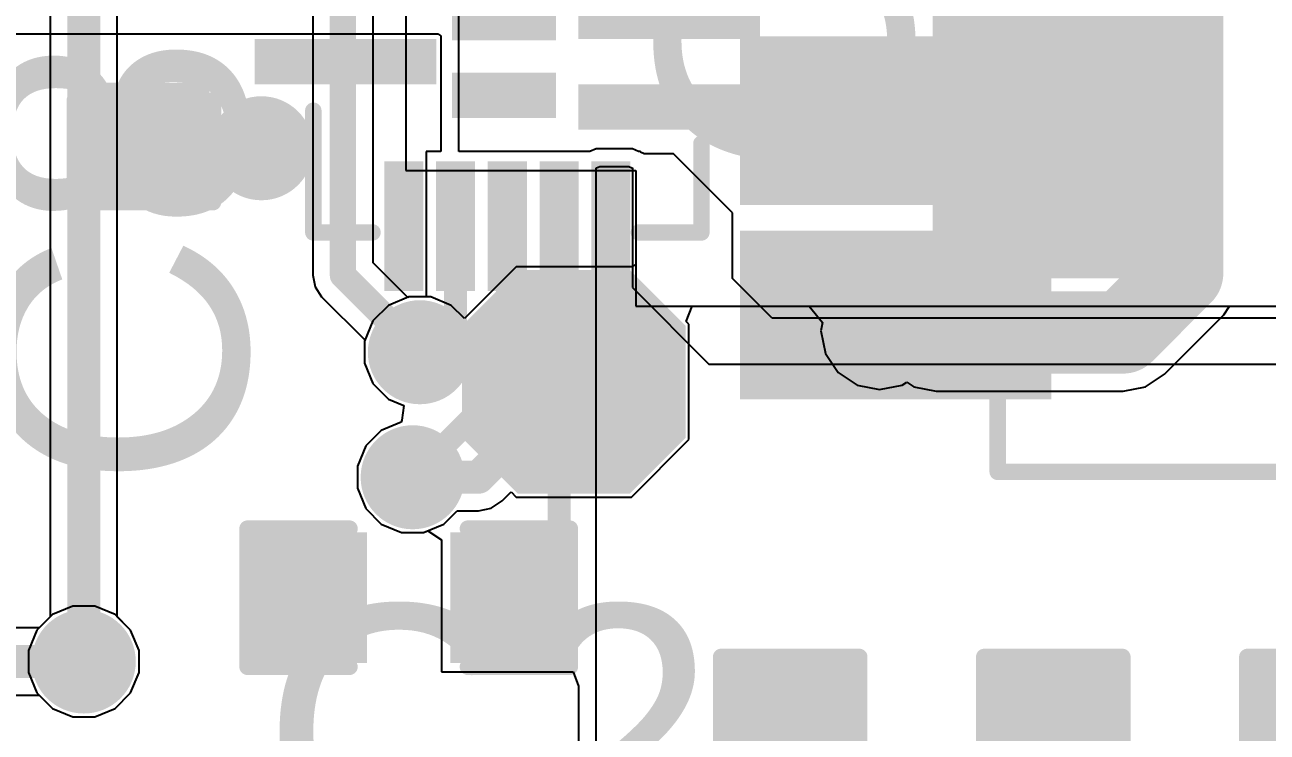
# Model space of a CAD drawing. Header units: millimetres. Extents: x -23 to 83, y -38 to 11.
# Drawn here: x -7.47 to 2.13, y -19.21 to -13.75 of the extents above; entities that cross this region are included whole.
import ezdxf

# ---------------------------------------------------------------- set-up
doc = ezdxf.new("R2010")
doc.units = ezdxf.units.MM
for name, color, linetype in [('BottomLayer', 5, 'Continuous'), ('BottomPaste', 16, 'Continuous'), ('BottomSolder', 6, 'Continuous'), ('TopLayer', 1, 'Continuous'), ('TopOverlay', 2, 'Continuous'), ('TopPaste', 8, 'Continuous'), ('TopSolder', 216, 'Continuous'), ('ViaHoleLayer', 16, 'Continuous')]:
    doc.layers.add(name, color=color, linetype=linetype)
doc.styles.add('Arial', font='', dxfattribs={"height": 0.2})
doc.styles.get('Arial').set_extended_font_data('Arial')

# ---------------------------------------------------------------- blocks, each defined once
blk = doc.blocks.new('BL_R8812AF1_B_5')
at = {"layer": 'BottomLayer'}
for points in [[(12.4000006, -2.10000215), (14.60000128, -2.10000215), (14.60000128, -3.20000249), (12.4000006, -3.20000249)], [(12.4000006, -3.60000169), (14.60000128, -3.60000169), (14.60000128, -4.700002029999999), (12.4000006, -4.700002029999999)]]:
    blk.add_hatch(color=5, dxfattribs=at).paths.add_polyline_path(points)
at = {"layer": 'BottomPaste'}
for points in [[(12.4000006, -2.10000215), (14.60000128, -2.10000215), (14.60000128, -3.20000249), (12.4000006, -3.20000249)], [(12.4000006, -3.60000169), (14.60000128, -3.60000169), (14.60000128, -4.700002029999999), (12.4000006, -4.700002029999999)]]:
    blk.add_hatch(color=16, dxfattribs=at).paths.add_polyline_path(points)
at = {"layer": 'BottomSolder'}
for points in [[(12.2984006, -1.99840215), (14.70160128, -1.99840215), (14.70160128, -3.30160249), (12.2984006, -3.30160249)], [(12.2984006, -3.49840169), (14.70160128, -3.49840169), (14.70160128, -4.80160203), (12.2984006, -4.80160203)]]:
    blk.add_hatch(color=6, dxfattribs=at).paths.add_polyline_path(points)
blk = doc.blocks.new('QFN_16_3X3__RT7291AGQUF_6')
at = {"layer": 'TopLayer'}
for points in [[(-0.04504690000000004, 1.8999327), (-0.04504689999999996, 0.5999353000000001), (-0.2950591, 0.5999353000000001), (-0.2950591, 1.8999327)], [(0.6549771, 1.8999327), (0.6549771, 0.5999353000000001), (0.4049649, 0.5999353000000001), (0.4049649, 1.8999327)], [(-1.8999581, 0.9000998), (-0.9999599, 0.9000998), (-0.9999599, 0.7001002), (-1.8999581, 0.7001002)], [(1.8999581, 0.7001002), (0.9999599, 0.7001002), (0.9999599, 0.9000998), (1.8999581, 0.9000998)], [(-1.8999581, 0.5000498), (-0.9999599, 0.5000498), (-0.9999599, 0.3000502), (-1.8999581, 0.3000502)], [(1.8999581, 0.3000502), (0.9999599, 0.3000501999999999), (0.9999599, 0.5000497999999999), (1.8999581, 0.5000498000000001)], [(-0.2851530999999999, -0.375412), (-0.2851531, 0.324612), (-0.03514090000000005, 0.324612), (-0.03514089999999994, -0.375412)], [(0.3147949, -0.375412), (0.3147948999999999, 0.324612), (0.5648070999999999, 0.324612), (0.5648071, -0.375412)], [(-1.8999581, 0.0999998), (-0.9999599, 0.0999998), (-0.9999599, -0.0999998), (-1.8999581, -0.0999998)], [(1.8999581, -0.09999979999999994), (0.9999599, -0.09999980000000006), (0.9999599, 0.09999979999999994), (1.8999581, 0.09999980000000006)], [(-1.8999581, -0.3000502), (-0.9999599, -0.3000502), (-0.9999599, -0.5000498), (-1.8999581, -0.5000498)], [(1.8999581, -0.5000497999999999), (0.9999599, -0.5000498000000001), (0.9999599, -0.3000502), (1.8999581, -0.3000501999999999)], [(-0.6450710999999999, -1.8999327), (-0.6450711000000001, -0.5999353000000001), (-0.3950589000000002, -0.5999353000000001), (-0.3950588999999998, -1.8999327)], [(0.05495290000000011, -1.8999327), (0.05495289999999989, -0.5999353000000001), (0.3049650999999999, -0.5999353000000001), (0.3049651000000001, -1.8999327)], [(-1.8999581, -0.6998462), (-0.9999599, -0.6998462), (-0.9999599, -0.8998457999999999), (-1.8999581, -0.8998457999999999)], [(1.8999581, -0.8998457999999999), (0.9999599, -0.8998457999999999), (0.9999599, -0.6998462), (1.8999581, -0.6998462)]]:
    blk.add_hatch(color=1, dxfattribs=at).paths.add_polyline_path(points)
at = {"layer": 'TopPaste'}
for points in [[(-0.04504690000000004, 1.8999327), (-0.04504689999999996, 0.5999353000000001), (-0.2950591, 0.5999353000000001), (-0.2950591, 1.8999327)], [(0.6549771, 1.8999327), (0.6549771, 0.5999353000000001), (0.4049649, 0.5999353000000001), (0.4049649, 1.8999327)], [(-1.8999581, 0.9000998), (-0.9999599, 0.9000998), (-0.9999599, 0.7001002), (-1.8999581, 0.7001002)], [(1.8999581, 0.7001002), (0.9999599, 0.7001002), (0.9999599, 0.9000998), (1.8999581, 0.9000998)], [(-1.8999581, 0.5000498), (-0.9999599, 0.5000498), (-0.9999599, 0.3000502), (-1.8999581, 0.3000502)], [(1.8999581, 0.3000502), (0.9999599, 0.3000501999999999), (0.9999599, 0.5000497999999999), (1.8999581, 0.5000498000000001)], [(-0.2851530999999999, -0.375412), (-0.2851531, 0.324612), (-0.03514090000000005, 0.324612), (-0.03514089999999994, -0.375412)], [(0.3147949, -0.375412), (0.3147948999999999, 0.324612), (0.5648070999999999, 0.324612), (0.5648071, -0.375412)], [(-1.8999581, 0.0999998), (-0.9999599, 0.0999998), (-0.9999599, -0.0999998), (-1.8999581, -0.0999998)], [(1.8999581, -0.09999979999999994), (0.9999599, -0.09999980000000006), (0.9999599, 0.09999979999999994), (1.8999581, 0.09999980000000006)], [(-1.8999581, -0.3000502), (-0.9999599, -0.3000502), (-0.9999599, -0.5000498), (-1.8999581, -0.5000498)], [(1.8999581, -0.5000497999999999), (0.9999599, -0.5000498000000001), (0.9999599, -0.3000502), (1.8999581, -0.3000501999999999)], [(-0.6450710999999999, -1.8999327), (-0.6450711000000001, -0.5999353000000001), (-0.3950589000000002, -0.5999353000000001), (-0.3950588999999998, -1.8999327)], [(0.05495290000000011, -1.8999327), (0.05495289999999989, -0.5999353000000001), (0.3049650999999999, -0.5999353000000001), (0.3049651000000001, -1.8999327)], [(-1.8999581, -0.6998462), (-0.9999599, -0.6998462), (-0.9999599, -0.8998457999999999), (-1.8999581, -0.8998457999999999)], [(1.8999581, -0.8998457999999999), (0.9999599, -0.8998457999999999), (0.9999599, -0.6998462), (1.8999581, -0.6998462)]]:
    blk.add_hatch(color=8, dxfattribs=at).paths.add_polyline_path(points)
at = {"layer": 'TopSolder'}
for points in [[(0.005753099999999962, 1.9507327), (0.005753100000000037, 0.5491353), (-0.3458591, 0.5491353), (-0.3458591, 1.9507327)], [(0.7057770999999999, 1.9507327), (0.7057770999999999, 0.5491353), (0.3541648999999999, 0.5491353), (0.3541648999999999, 1.9507327)], [(-1.9507581, 0.9508997999999999), (-0.9491599, 0.9508997999999999), (-0.9491599, 0.6493001999999999), (-1.9507581, 0.6493001999999999)], [(1.9507581, 0.6493002), (0.9491599, 0.6493001999999999), (0.9491599, 0.9508997999999999), (1.9507581, 0.9508997999999999)], [(-1.9507581, 0.5508498000000001), (-0.9491599, 0.5508498000000001), (-0.9491599, 0.2492502), (-1.9507581, 0.2492502)], [(1.9507581, 0.2492502), (0.9491599, 0.2492501999999999), (0.9491599, 0.5508498), (1.9507581, 0.5508498000000001)], [(-0.3359530999999999, -0.426212), (-0.3359531000000001, 0.375412), (0.01565909999999992, 0.375412), (0.01565910000000007, -0.426212)], [(0.2639949000000001, -0.426212), (0.2639948999999999, 0.375412), (0.6156070999999999, 0.375412), (0.6156071000000001, -0.426212)], [(-1.9507581, 0.1507998), (-0.9491599, 0.1507998), (-0.9491599, -0.1507998), (-1.9507581, -0.1507998)], [(1.9507581, -0.1507997999999999), (0.9491599, -0.1507998), (0.9491599, 0.1507997999999999), (1.9507581, 0.1507998)], [(-1.9507581, -0.2492502), (-0.9491599, -0.2492502), (-0.9491599, -0.5508498000000001), (-1.9507581, -0.5508498000000001)], [(1.9507581, -0.5508498), (0.9491599, -0.5508498000000001), (0.9491599, -0.2492502), (1.9507581, -0.2492501999999999)], [(-0.6958710999999999, -1.9507327), (-0.6958711000000001, -0.5491353), (-0.3442589000000001, -0.5491353), (-0.3442588999999998, -1.9507327)], [(0.00415290000000011, -1.9507327), (0.004152899999999888, -0.5491353), (0.3557650999999998, -0.5491353), (0.3557651000000001, -1.9507327)], [(-1.9507581, -0.6490461999999999), (-0.9491599, -0.6490461999999999), (-0.9491599, -0.9506458), (-1.9507581, -0.9506458)], [(1.9507581, -0.9506458), (0.9491599, -0.9506458), (0.9491599, -0.6490462), (1.9507581, -0.6490461999999999)]]:
    blk.add_hatch(color=216, dxfattribs=at).paths.add_polyline_path(points)
at = {"layer": 'TopOverlay'}
for points, const_width in [([(-0.533527, 1.4986), (-1.498727, 1.4986)], 0.127), ([(-1.498727, 1.0414), (-1.498727, 1.4986)], 0.127), ([(1.498473, 1.4986), (0.812673, 1.4986)], 0.127), ([(1.498473, 1.016), (1.498473, 1.4986)], 0.127), ([(-1.498727, -1.4732), (-1.498727, -1.0414)], 0.127), ([(1.498473, -1.4986), (1.498473, -1.0414)], 0.127), ([(-1.473327, -1.4986), (-1.498727, -1.4732)], 0.127), ([(-0.8383269999999999, -1.4986), (-1.473327, -1.4986)], 0.127), ([(1.498473, -1.4986), (0.558673, -1.4986)], 0.127), ([(-1.002665, -1.935734), (-1.002665, -1.681734)], 0.1999996), ([(-0.8756649999999999, -1.808734), (-1.002665, -1.681734)], 0.1999996), ([(-1.002665, -1.935734), (-0.8756649999999999, -1.808734)], 0.1999996)]:
    blk.add_lwpolyline(points, dxfattribs=dict(at, const_width=const_width))
for points, const_width in [([(-1.530477, 1.4986, 1), (-1.466977, 1.4986, 1)], 0.0635), ([(-1.530477, 1.4986, 1), (-1.466977, 1.4986, 1)], 0.0635), ([(-0.565277, 1.4986, 1), (-0.501777, 1.4986, 1)], 0.0635), ([(0.780923, 1.4986, 1), (0.8444229999999999, 1.4986, 1)], 0.0635), ([(1.466723, 1.4986, 1), (1.530223, 1.4986, 1)], 0.0635), ([(1.466723, 1.4986, 1), (1.530223, 1.4986, 1)], 0.0635), ([(-1.530477, 1.0414, 1), (-1.466977, 1.0414, 1)], 0.0635), ([(1.466723, 1.016, 1), (1.530223, 1.016, 1)], 0.0635), ([(-1.530477, -1.0414, 1), (-1.466977, -1.0414, 1)], 0.0635), ([(1.466723, -1.0414, 1), (1.530223, -1.0414, 1)], 0.0635), ([(-1.530477, -1.4732, 1), (-1.466977, -1.4732, 1)], 0.0635), ([(-1.530477, -1.4732, 1), (-1.466977, -1.4732, 1)], 0.0635), ([(-1.505077, -1.4986, 1), (-1.441577, -1.4986, 1)], 0.0635), ([(-1.505077, -1.4986, 1), (-1.441577, -1.4986, 1)], 0.0635), ([(-0.870077, -1.4986, 1), (-0.8065769999999999, -1.4986, 1)], 0.0635), ([(0.5269229999999999, -1.4986, 1), (0.5904229999999999, -1.4986, 1)], 0.0635), ([(1.466723, -1.4986, 1), (1.530223, -1.4986, 1)], 0.0635), ([(1.466723, -1.4986, 1), (1.530223, -1.4986, 1)], 0.0635), ([(-1.0526649, -1.681734, 1), (-0.9526650999999999, -1.681734, 1)], 0.0999998), ([(-1.0526649, -1.681734, 1), (-0.9526650999999999, -1.681734, 1)], 0.0999998), ([(-0.9256648999999999, -1.808734, 1), (-0.8256650999999999, -1.808734, 1)], 0.0999998), ([(-0.9256648999999999, -1.808734, 1), (-0.8256650999999999, -1.808734, 1)], 0.0999998), ([(-1.0526649, -1.935734, 1), (-0.9526650999999999, -1.935734, 1)], 0.0999998), ([(-1.0526649, -1.935734, 1), (-0.9526650999999999, -1.935734, 1)], 0.0999998)]:
    blk.add_lwpolyline(points, format="xyb", close=True, dxfattribs=dict(at, const_width=const_width))
blk = doc.blocks.new('HA72L_06301R5LFTR_7')
at = {"layer": 'TopLayer'}
for points in [[(-3.69999768, 1.75000031), (-1.84999884, 1.75000031), (-1.84999884, -1.75000031), (-3.69999768, -1.75000031)], [(1.85000138, 1.75000031), (3.70000022, 1.75000031), (3.70000022, -1.75000031), (1.85000138, -1.75000031)]]:
    blk.add_hatch(color=1, dxfattribs=at).paths.add_polyline_path(points)
at = {"layer": 'TopPaste'}
for points in [[(-3.69999768, 1.75000031), (-1.84999884, 1.75000031), (-1.84999884, -1.75000031), (-3.69999768, -1.75000031)], [(1.85000138, 1.75000031), (3.70000022, 1.75000031), (3.70000022, -1.75000031), (1.85000138, -1.75000031)]]:
    blk.add_hatch(color=8, dxfattribs=at).paths.add_polyline_path(points)
at = {"layer": 'TopSolder'}
for points in [[(-3.80159768, 1.85160031), (-1.74839884, 1.85160031), (-1.74839884, -1.85160031), (-3.80159768, -1.85160031)], [(1.74840138, 1.85160031), (3.80160022, 1.85160031), (3.80160022, -1.85160031), (1.74840138, -1.85160031)]]:
    blk.add_hatch(color=216, dxfattribs=at).paths.add_polyline_path(points)
at = {"layer": 'TopOverlay', "const_width": 0.127}
for points in [[(-3.300001019999999, 2.08479898), (-3.300001019999999, 3.34680052)], [(-3.300001019999999, 3.34680052), (3.30000356, 3.34680052)], [(3.30000356, 2.08479898), (3.30000356, 3.34680052)], [(-3.300001019999999, -3.34680052), (-3.300001019999999, -2.08479898)], [(3.30000356, -3.34680052), (3.30000356, -2.08479898)], [(-3.300001019999999, -3.34680052), (3.30000356, -3.34680052)]]:
    blk.add_lwpolyline(points, dxfattribs=at)
at = {"layer": 'TopOverlay', "const_width": 0.0635}
for points in [[(-3.33175102, 3.34680052, 1), (-3.26825102, 3.34680052, 1)], [(-3.33175102, 3.34680052, 1), (-3.26825102, 3.34680052, 1)], [(3.26825356, 3.34680052, 1), (3.33175356, 3.34680052, 1)], [(3.26825356, 3.34680052, 1), (3.33175356, 3.34680052, 1)], [(-3.33175102, 2.08479898, 1), (-3.26825102, 2.08479898, 1)], [(3.26825356, 2.08479898, 1), (3.33175356, 2.08479898, 1)], [(-3.33175102, -2.08479898, 1), (-3.26825102, -2.08479898, 1)], [(3.26825356, -2.08479898, 1), (3.33175356, -2.08479898, 1)], [(-3.33175102, -3.34680052, 1), (-3.26825102, -3.34680052, 1)], [(-3.33175102, -3.34680052, 1), (-3.26825102, -3.34680052, 1)], [(3.26825356, -3.34680052, 1), (3.33175356, -3.34680052, 1)], [(3.26825356, -3.34680052, 1), (3.33175356, -3.34680052, 1)]]:
    blk.add_lwpolyline(points, format="xyb", close=True, dxfattribs=at)
blk = doc.blocks.new('C___0603_14')
at = {"layer": 'TopLayer'}
for points in [[(-0.3809999999999999, 0.4445), (-0.3810000000000001, -0.4445), (-1.143, -0.4445), (-1.143, 0.4445)], [(1.143, 0.4445), (1.143, -0.4445), (0.3809999999999999, -0.4445), (0.3810000000000001, 0.4445)]]:
    blk.add_hatch(color=1, dxfattribs=at).paths.add_polyline_path(points)
at = {"layer": 'TopPaste'}
for points in [[(-0.3809999999999999, 0.4445), (-0.3810000000000001, -0.4445), (-1.143, -0.4445), (-1.143, 0.4445)], [(1.143, 0.4445), (1.143, -0.4445), (0.3809999999999999, -0.4445), (0.3810000000000001, 0.4445)]]:
    blk.add_hatch(color=8, dxfattribs=at).paths.add_polyline_path(points)
at = {"layer": 'TopSolder'}
for points in [[(-0.3210001199999999, 0.5044998799999999), (-0.3210001200000001, -0.50449988), (-1.20299988, -0.5044998799999999), (-1.20299988, 0.50449988)], [(1.20299988, 0.5044998799999999), (1.20299988, -0.50449988), (0.3210001199999999, -0.5044998799999999), (0.3210001200000001, 0.50449988)]]:
    blk.add_hatch(color=216, dxfattribs=at).paths.add_polyline_path(points)
at = {"layer": 'TopOverlay', "const_width": 0.127}
for points in [[(-1.2446, -0.5334), (-1.2446, 0.5334)], [(-1.2446, 0.5334), (-0.4571999999999999, 0.5334)], [(0.4571999999999999, 0.5334), (1.2446, 0.5334)], [(1.2446, -0.5334), (1.2446, 0.5334)], [(-1.2446, -0.5334), (-0.4571999999999999, -0.5334)], [(0.4571999999999999, -0.5334), (1.2446, -0.5334)]]:
    blk.add_lwpolyline(points, dxfattribs=at)
at = {"layer": 'TopOverlay', "const_width": 0.0635}
for points in [[(-1.27635, 0.5334, 1), (-1.21285, 0.5334, 1)], [(-1.27635, 0.5334, 1), (-1.21285, 0.5334, 1)], [(-0.4889499999999999, 0.5334, 1), (-0.42545, 0.5334, 1)], [(0.42545, 0.5334, 1), (0.4889499999999999, 0.5334, 1)], [(1.21285, 0.5334, 1), (1.27635, 0.5334, 1)], [(1.21285, 0.5334, 1), (1.27635, 0.5334, 1)], [(-1.27635, -0.5334, 1), (-1.21285, -0.5334, 1)], [(-1.27635, -0.5334, 1), (-1.21285, -0.5334, 1)], [(-0.4889499999999999, -0.5334, 1), (-0.42545, -0.5334, 1)], [(0.42545, -0.5334, 1), (0.4889499999999999, -0.5334, 1)], [(1.21285, -0.5334, 1), (1.27635, -0.5334, 1)], [(1.21285, -0.5334, 1), (1.27635, -0.5334, 1)]]:
    blk.add_lwpolyline(points, format="xyb", close=True, dxfattribs=at)
blk = doc.blocks.new('C___0603_20')
at = {"layer": 'TopLayer'}
for points in [[(-0.3809999999999999, 0.4445), (-0.3809999999999999, -0.4445), (-1.143, -0.4445), (-1.143, 0.4445)], [(1.143, 0.4445), (1.143, -0.4445), (0.3809999999999999, -0.4445), (0.3809999999999999, 0.4445)]]:
    blk.add_hatch(color=1, dxfattribs=at).paths.add_polyline_path(points)
at = {"layer": 'TopPaste'}
for points in [[(-0.3809999999999999, 0.4445), (-0.3809999999999999, -0.4445), (-1.143, -0.4445), (-1.143, 0.4445)], [(1.143, 0.4445), (1.143, -0.4445), (0.3809999999999999, -0.4445), (0.3809999999999999, 0.4445)]]:
    blk.add_hatch(color=8, dxfattribs=at).paths.add_polyline_path(points)
at = {"layer": 'TopSolder'}
for points in [[(-0.3210001199999999, 0.50449988), (-0.3210001199999999, -0.50449988), (-1.20299988, -0.50449988), (-1.20299988, 0.50449988)], [(1.20299988, 0.50449988), (1.20299988, -0.50449988), (0.3210001199999999, -0.50449988), (0.3210001199999999, 0.50449988)]]:
    blk.add_hatch(color=216, dxfattribs=at).paths.add_polyline_path(points)
at = {"layer": 'TopOverlay', "const_width": 0.127}
for points in [[(-1.2446, 0.5334), (-1.2446, -0.5334)], [(-1.2446, 0.5334), (-0.4571999999999999, 0.5334)], [(0.4571999999999999, 0.5334), (1.2446, 0.5334)], [(1.2446, 0.5334), (1.2446, -0.5334)], [(-1.2446, -0.5334), (-0.4571999999999999, -0.5334)], [(0.4571999999999999, -0.5334), (1.2446, -0.5334)]]:
    blk.add_lwpolyline(points, dxfattribs=at)
at = {"layer": 'TopOverlay', "const_width": 0.0635}
for points in [[(-1.27635, 0.5334, 1), (-1.21285, 0.5334, 1)], [(-1.27635, 0.5334, 1), (-1.21285, 0.5334, 1)], [(-0.4889499999999999, 0.5334, 1), (-0.42545, 0.5334, 1)], [(0.42545, 0.5334, 1), (0.4889499999999999, 0.5334, 1)], [(1.21285, 0.5334, 1), (1.27635, 0.5334, 1)], [(1.21285, 0.5334, 1), (1.27635, 0.5334, 1)], [(-1.27635, -0.5334, 1), (-1.21285, -0.5334, 1)], [(-1.27635, -0.5334, 1), (-1.21285, -0.5334, 1)], [(-0.4889499999999999, -0.5334, 1), (-0.42545, -0.5334, 1)], [(0.42545, -0.5334, 1), (0.4889499999999999, -0.5334, 1)], [(1.21285, -0.5334, 1), (1.27635, -0.5334, 1)], [(1.21285, -0.5334, 1), (1.27635, -0.5334, 1)]]:
    blk.add_lwpolyline(points, format="xyb", close=True, dxfattribs=at)
blk = doc.blocks.new('C___0603_22')
at = {"layer": 'TopLayer'}
for points in [[(-0.3809999999999999, 0.4445), (-0.3809999999999999, -0.4445), (-1.143, -0.4445), (-1.143, 0.4445)], [(1.143, 0.4445), (1.143, -0.4445), (0.3809999999999999, -0.4445), (0.3809999999999999, 0.4445)]]:
    blk.add_hatch(color=1, dxfattribs=at).paths.add_polyline_path(points)
at = {"layer": 'TopPaste'}
for points in [[(-0.3809999999999999, 0.4445), (-0.3809999999999999, -0.4445), (-1.143, -0.4445), (-1.143, 0.4445)], [(1.143, 0.4445), (1.143, -0.4445), (0.3809999999999999, -0.4445), (0.3809999999999999, 0.4445)]]:
    blk.add_hatch(color=8, dxfattribs=at).paths.add_polyline_path(points)
at = {"layer": 'TopSolder'}
for points in [[(-0.3210001199999999, 0.50449988), (-0.3210001199999999, -0.50449988), (-1.20299988, -0.50449988), (-1.20299988, 0.50449988)], [(1.20299988, 0.50449988), (1.20299988, -0.50449988), (0.3210001199999999, -0.50449988), (0.3210001199999999, 0.50449988)]]:
    blk.add_hatch(color=216, dxfattribs=at).paths.add_polyline_path(points)
at = {"layer": 'TopOverlay', "const_width": 0.127}
for points in [[(-1.2446, 0.5334), (-1.2446, -0.5334)], [(-1.2446, 0.5334), (-0.4571999999999999, 0.5334)], [(0.4571999999999999, 0.5334), (1.2446, 0.5334)], [(1.2446, 0.5334), (1.2446, -0.5334)], [(-1.2446, -0.5334), (-0.4571999999999999, -0.5334)], [(0.4571999999999999, -0.5334), (1.2446, -0.5334)]]:
    blk.add_lwpolyline(points, dxfattribs=at)
at = {"layer": 'TopOverlay', "const_width": 0.0635}
for points in [[(-1.27635, 0.5334, 1), (-1.21285, 0.5334, 1)], [(-1.27635, 0.5334, 1), (-1.21285, 0.5334, 1)], [(-0.4889499999999999, 0.5334, 1), (-0.42545, 0.5334, 1)], [(0.42545, 0.5334, 1), (0.4889499999999999, 0.5334, 1)], [(1.21285, 0.5334, 1), (1.27635, 0.5334, 1)], [(1.21285, 0.5334, 1), (1.27635, 0.5334, 1)], [(-1.27635, -0.5334, 1), (-1.21285, -0.5334, 1)], [(-1.27635, -0.5334, 1), (-1.21285, -0.5334, 1)], [(-0.4889499999999999, -0.5334, 1), (-0.42545, -0.5334, 1)], [(0.42545, -0.5334, 1), (0.4889499999999999, -0.5334, 1)], [(1.21285, -0.5334, 1), (1.27635, -0.5334, 1)], [(1.21285, -0.5334, 1), (1.27635, -0.5334, 1)]]:
    blk.add_lwpolyline(points, format="xyb", close=True, dxfattribs=at)
blk = doc.blocks.new('C___0603_23')
at = {"layer": 'TopLayer'}
for points in [[(-0.3809999999999999, 0.4445), (-0.3809999999999999, -0.4445), (-1.143, -0.4445), (-1.143, 0.4445)], [(1.143, 0.4445), (1.143, -0.4445), (0.3809999999999999, -0.4445), (0.3809999999999999, 0.4445)]]:
    blk.add_hatch(color=1, dxfattribs=at).paths.add_polyline_path(points)
at = {"layer": 'TopPaste'}
for points in [[(-0.3809999999999999, 0.4445), (-0.3809999999999999, -0.4445), (-1.143, -0.4445), (-1.143, 0.4445)], [(1.143, 0.4445), (1.143, -0.4445), (0.3809999999999999, -0.4445), (0.3809999999999999, 0.4445)]]:
    blk.add_hatch(color=8, dxfattribs=at).paths.add_polyline_path(points)
at = {"layer": 'TopSolder'}
for points in [[(-0.3210001199999999, 0.50449988), (-0.3210001199999999, -0.50449988), (-1.20299988, -0.50449988), (-1.20299988, 0.50449988)], [(1.20299988, 0.50449988), (1.20299988, -0.50449988), (0.3210001199999999, -0.50449988), (0.3210001199999999, 0.50449988)]]:
    blk.add_hatch(color=216, dxfattribs=at).paths.add_polyline_path(points)
at = {"layer": 'TopOverlay', "const_width": 0.127}
for points in [[(-1.2446, 0.5334), (-1.2446, -0.5334)], [(-1.2446, 0.5334), (-0.4571999999999999, 0.5334)], [(0.4571999999999999, 0.5334), (1.2446, 0.5334)], [(1.2446, 0.5334), (1.2446, -0.5334)], [(-1.2446, -0.5334), (-0.4571999999999999, -0.5334)], [(0.4571999999999999, -0.5334), (1.2446, -0.5334)]]:
    blk.add_lwpolyline(points, dxfattribs=at)
at = {"layer": 'TopOverlay', "const_width": 0.0635}
for points in [[(-1.27635, 0.5334, 1), (-1.21285, 0.5334, 1)], [(-1.27635, 0.5334, 1), (-1.21285, 0.5334, 1)], [(-0.4889499999999999, 0.5334, 1), (-0.42545, 0.5334, 1)], [(0.42545, 0.5334, 1), (0.4889499999999999, 0.5334, 1)], [(1.21285, 0.5334, 1), (1.27635, 0.5334, 1)], [(1.21285, 0.5334, 1), (1.27635, 0.5334, 1)], [(-1.27635, -0.5334, 1), (-1.21285, -0.5334, 1)], [(-1.27635, -0.5334, 1), (-1.21285, -0.5334, 1)], [(-0.4889499999999999, -0.5334, 1), (-0.42545, -0.5334, 1)], [(0.42545, -0.5334, 1), (0.4889499999999999, -0.5334, 1)], [(1.21285, -0.5334, 1), (1.27635, -0.5334, 1)], [(1.21285, -0.5334, 1), (1.27635, -0.5334, 1)]]:
    blk.add_lwpolyline(points, format="xyb", close=True, dxfattribs=at)
blk = doc.blocks.new('C___0603_24')
at = {"layer": 'TopLayer'}
for points in [[(-0.3809999999999999, 0.4445), (-0.3809999999999999, -0.4445), (-1.143, -0.4445), (-1.143, 0.4445)], [(1.143, 0.4445), (1.143, -0.4445), (0.3809999999999999, -0.4445), (0.3809999999999999, 0.4445)]]:
    blk.add_hatch(color=1, dxfattribs=at).paths.add_polyline_path(points)
at = {"layer": 'TopPaste'}
for points in [[(-0.3809999999999999, 0.4445), (-0.3809999999999999, -0.4445), (-1.143, -0.4445), (-1.143, 0.4445)], [(1.143, 0.4445), (1.143, -0.4445), (0.3809999999999999, -0.4445), (0.3809999999999999, 0.4445)]]:
    blk.add_hatch(color=8, dxfattribs=at).paths.add_polyline_path(points)
at = {"layer": 'TopSolder'}
for points in [[(-0.3210001199999999, 0.50449988), (-0.3210001199999999, -0.50449988), (-1.20299988, -0.50449988), (-1.20299988, 0.50449988)], [(1.20299988, 0.50449988), (1.20299988, -0.50449988), (0.3210001199999999, -0.50449988), (0.3210001199999999, 0.50449988)]]:
    blk.add_hatch(color=216, dxfattribs=at).paths.add_polyline_path(points)
at = {"layer": 'TopOverlay', "const_width": 0.127}
for points in [[(-1.2446, 0.5334), (-0.4571999999999999, 0.5334)], [(-1.2446, 0.5334), (-1.2446, -0.5334)], [(0.4571999999999999, 0.5334), (1.2446, 0.5334)], [(1.2446, 0.5334), (1.2446, -0.5334)], [(-1.2446, -0.5334), (-0.4571999999999999, -0.5334)], [(0.4571999999999999, -0.5334), (1.2446, -0.5334)]]:
    blk.add_lwpolyline(points, dxfattribs=at)
at = {"layer": 'TopOverlay', "const_width": 0.0635}
for points in [[(-1.27635, 0.5334, 1), (-1.21285, 0.5334, 1)], [(-1.27635, 0.5334, 1), (-1.21285, 0.5334, 1)], [(-0.4889499999999999, 0.5334, 1), (-0.42545, 0.5334, 1)], [(0.42545, 0.5334, 1), (0.4889499999999999, 0.5334, 1)], [(1.21285, 0.5334, 1), (1.27635, 0.5334, 1)], [(1.21285, 0.5334, 1), (1.27635, 0.5334, 1)], [(-1.27635, -0.5334, 1), (-1.21285, -0.5334, 1)], [(-1.27635, -0.5334, 1), (-1.21285, -0.5334, 1)], [(-0.4889499999999999, -0.5334, 1), (-0.42545, -0.5334, 1)], [(0.42545, -0.5334, 1), (0.4889499999999999, -0.5334, 1)], [(1.21285, -0.5334, 1), (1.27635, -0.5334, 1)], [(1.21285, -0.5334, 1), (1.27635, -0.5334, 1)]]:
    blk.add_lwpolyline(points, format="xyb", close=True, dxfattribs=at)
blk = doc.blocks.new('T__________B_62')
at = {"layer": 'BottomLayer'}
blk.add_hatch(color=5, dxfattribs=at).paths.add_polyline_path([(0.3809999999999999, 0.7619999999999999), (-0.3809999999999999, 0.7619999999999999), (-0.7619999999999999, 0.3809999999999999), (-0.7619999999999999, -0.3809999999999999), (-0.3809999999999999, -0.7619999999999999), (0.3809999999999999, -0.7619999999999999), (0.7619999999999999, -0.3809999999999999), (0.7619999999999999, 0.3809999999999999)])
at = {"layer": 'BottomPaste'}
blk.add_hatch(color=16, dxfattribs=at).paths.add_polyline_path([(0.3809999999999999, 0.7619999999999999), (-0.3809999999999999, 0.7619999999999999), (-0.7619999999999999, 0.3809999999999999), (-0.7619999999999999, -0.3809999999999999), (-0.3809999999999999, -0.7619999999999999), (0.3809999999999999, -0.7619999999999999), (0.7619999999999999, -0.3809999999999999), (0.7619999999999999, 0.3809999999999999)])
at = {"layer": 'BottomSolder'}
blk.add_hatch(color=6, dxfattribs=at).paths.add_polyline_path([(0.4318, 0.8636), (-0.4318, 0.8636), (-0.8636, 0.4318), (-0.8636, -0.4318), (-0.4318, -0.8636), (0.4318, -0.8636), (0.8636, -0.4318), (0.8636, 0.4318)])

msp = doc.modelspace()

# ---------------------------------------------------------------- hatches: boundary and pattern name
at = {"layer": 'BottomLayer'}
h = msp.add_hatch(color=5, dxfattribs=at)
edge = h.paths.add_edge_path()
edge.add_arc((-5.6388, -14.7066), 0.2999994, 0, 360)
h = msp.add_hatch(color=5, dxfattribs=at)
edge = h.paths.add_edge_path()
edge.add_arc((-4.4147994, -16.2814), 0.2999994, 0, 360)
h = msp.add_hatch(color=5, dxfattribs=at)
edge = h.paths.add_edge_path()
edge.add_arc((-4.4704, -17.2466), 0.2999994, 0, 360)
h = msp.add_hatch(color=5, dxfattribs=at)
edge = h.paths.add_edge_path()
edge.add_arc((-7.010400000000001, -18.669), 0.2999994, 0, 360)
at = {"layer": 'BottomSolder'}
h = msp.add_hatch(color=6, dxfattribs=at)
edge = h.paths.add_edge_path()
edge.add_arc((-5.6388, -14.7066), 0.4015993999999999, 0, 360)
h = msp.add_hatch(color=6, dxfattribs=at)
edge = h.paths.add_edge_path()
edge.add_arc((-4.4147994, -16.2814), 0.4015993999999999, 0, 360)
h = msp.add_hatch(color=6, dxfattribs=at)
edge = h.paths.add_edge_path()
edge.add_arc((-4.4704, -17.2466), 0.4015993999999999, 0, 360)
h = msp.add_hatch(color=6, dxfattribs=at)
edge = h.paths.add_edge_path()
edge.add_arc((-7.010400000000001, -18.669), 0.4015993999999999, 0, 360)
at = {"layer": 'TopLayer'}
h = msp.add_hatch(color=1, dxfattribs=at)
edge = h.paths.add_edge_path()
edge.add_arc((-5.6388, -14.7066), 0.2999994, 0, 360)
h = msp.add_hatch(color=1, dxfattribs=at)
edge = h.paths.add_edge_path()
edge.add_arc((-4.4147994, -16.2814), 0.2999994, 0, 360)
h = msp.add_hatch(color=1, dxfattribs=at)
edge = h.paths.add_edge_path()
edge.add_arc((-4.4704, -17.2466), 0.2999994, 0, 360)
h = msp.add_hatch(color=1, dxfattribs=at)
edge = h.paths.add_edge_path()
edge.add_arc((-7.010400000000001, -18.669), 0.2999994, 0, 360)
at = {"layer": 'TopSolder'}
h = msp.add_hatch(color=216, dxfattribs=at)
edge = h.paths.add_edge_path()
edge.add_arc((-5.6388, -14.7066), 0.4015993999999999, 0, 360)
h = msp.add_hatch(color=216, dxfattribs=at)
edge = h.paths.add_edge_path()
edge.add_arc((-4.4147994, -16.2814), 0.4015993999999999, 0, 360)
h = msp.add_hatch(color=216, dxfattribs=at)
edge = h.paths.add_edge_path()
edge.add_arc((-4.4704, -17.2466), 0.4015993999999999, 0, 360)
h = msp.add_hatch(color=216, dxfattribs=at)
edge = h.paths.add_edge_path()
edge.add_arc((-7.010400000000001, -18.669), 0.4015993999999999, 0, 360)
at = {"layer": 'ViaHoleLayer'}
h = msp.add_hatch(color=16, dxfattribs=at)
edge = h.paths.add_edge_path()
edge.add_arc((-5.6388, -14.7066), 0.1499997, 0, 360)
h = msp.add_hatch(color=16, dxfattribs=at)
edge = h.paths.add_edge_path()
edge.add_arc((-4.4147994, -16.2814), 0.1499997, 0, 360)
h = msp.add_hatch(color=16, dxfattribs=at)
edge = h.paths.add_edge_path()
edge.add_arc((-4.4704, -17.2466), 0.1499997, 0, 360)
h = msp.add_hatch(color=16, dxfattribs=at)
edge = h.paths.add_edge_path()
edge.add_arc((-7.010400000000001, -18.669), 0.1499997, 0, 360)

# ---------------------------------------------------------------- linework, layer by layer
at = {"layer": 'BottomLayer'}
for p, q in [((-4.77554798, -15.59103054), (-4.77554798, -9.871583)), ((-5.241704019999999, -10.0256848), (-5.241704019999999, -15.6875734)), ((-7.269375859999999, -10.6172), (-7.269375859999999, -18.32411118)), ((-6.751424139999999, -18.32411118), (-6.751424139999999, -10.72447182)), ((-4.524113379999999, -12.97395424), (-4.524113379999999, -14.87895424)), ((-4.524113379999999, -12.97395424), (-4.524113379999999, -14.87895424)), ((-4.524113379999999, -14.87895424), (-2.74611338, -14.87895424)), ((-4.524113379999999, -14.87895424), (-2.74611338, -14.87895424)), ((-2.74611338, -14.87895424), (-2.74611338, -15.9258)), ((-2.74611338, -14.87895424), (-2.74611338, -15.60642294)), ((-4.50853302, -15.8580455), (-4.77554798, -15.59103054)), ((-3.6703, -15.621), (-4.070817359999999, -16.02151736)), ((-2.78130254, -15.621), (-3.6703, -15.621)), ((-2.74611338, -15.60642294), (-2.78130254, -15.621)), ((-5.241704019999999, -15.6875734), (-5.22396212, -15.77676804)), ((-5.22396212, -15.77676804), (-5.17343644, -15.85238384)), ((-5.17343644, -15.85238384), (-4.8381539, -16.18766638)), ((-4.49973446, -15.8544006), (-4.50853302, -15.8580455)), ((-4.32986434, -15.8544006), (-4.49973446, -15.8544006)), ((-4.17292536, -15.91940936), (-4.32986434, -15.8544006)), ((-4.070817359999999, -16.02151736), (-4.17292536, -15.91940936)), ((-2.74611338, -15.9258), (4.495799999999999, -15.9258)), ((-2.35916724, -16.04313276), (-2.31056434, -15.9258)), ((-2.31056434, -15.9258), (-1.40830554, -15.9258)), ((-1.40830554, -15.9258), (-1.30407664, -16.05280254)), ((1.79366672, -15.99226672), (1.83807862, -15.9258)), ((1.83807862, -15.9258), (4.495799999999999, -15.9258)), ((1.33646672, -16.44946672), (1.7936591, -15.9922718)), ((1.7936591, -15.9922718), (1.79366672, -15.99226672)), ((-2.3368, -16.0655), (-2.35916724, -16.04313276)), ((-2.3368, -16.9545), (-2.3368, -16.0655)), ((-1.30407664, -16.05280254), (-1.31680712, -16.11679784)), ((-1.31680712, -16.11679784), (-1.28230884, -16.29023412)), ((-4.8381539, -16.18766638), (-4.8417988, -16.19646494)), ((-4.8417988, -16.19646494), (-4.8417988, -16.36633506)), ((-1.28230884, -16.29023412), (-1.18406672, -16.43726456)), ((-4.8417988, -16.36633506), (-4.77679004, -16.52327404)), ((-1.18406672, -16.43726456), (-1.03703628, -16.53550668)), ((1.18943628, -16.54770884), (1.33646672, -16.44946672)), ((-4.77679004, -16.52327404), (-4.65667344, -16.64339064)), ((-1.03703628, -16.53550668), (-0.8636, -16.57000496)), ((-0.8636, -16.57000496), (-0.6901637199999999, -16.53550668)), ((-0.6901637199999999, -16.53550668), (-0.6545808599999999, -16.51172974)), ((-0.6545808599999999, -16.51172974), (-0.6007353999999999, -16.54770884)), ((-0.6007353999999999, -16.54770884), (-0.4272991199999999, -16.58220966)), ((-0.4272991199999999, -16.58220966), (-0.4272864199999999, -16.58220712)), ((-0.4272864199999999, -16.58220712), (1.016, -16.58220712)), ((1.016, -16.58220712), (1.18943628, -16.54770884)), ((-4.65667344, -16.64339064), (-4.5378751, -16.6926006)), ((-4.5378751, -16.6926006), (-4.553437679999999, -16.80578046)), ((-4.71227404, -16.88460936), (-4.83239064, -17.00472596)), ((-4.5592365, -16.82121604), (-4.71227404, -16.88460936)), ((-4.553437679999999, -16.80578046), (-4.5592365, -16.82121604)), ((-2.7813, -17.399), (-2.3368, -16.9545)), ((-4.83239064, -17.00472596), (-4.8973994, -17.16166494)), ((-4.8973994, -17.16166494), (-4.8973994, -17.33153506)), ((-4.8973994, -17.33153506), (-4.83239064, -17.48847404)), ((-3.77928124, -17.42972384), (-3.7094287, -17.3598713)), ((-3.7094287, -17.3598713), (-3.6703, -17.399)), ((-3.86329936, -17.48586292), (-3.77928124, -17.42972384)), ((-3.6703, -17.399), (-2.7813, -17.399)), ((-4.83239064, -17.48847404), (-4.71227404, -17.60859064)), ((-4.22852596, -17.60859064), (-4.12551118, -17.50557586)), ((-4.12551118, -17.50557586), (-3.96240508, -17.50557586)), ((-3.96240508, -17.50557586), (-3.86329936, -17.48586292)), ((-4.71227404, -17.60859064), (-4.55533506, -17.6735994)), ((-4.38546494, -17.6735994), (-4.22852596, -17.60859064)), ((-4.55533506, -17.6735994), (-4.38546494, -17.6735994)), ((-7.269375859999999, -18.32411118), (-7.37239064, -18.42712596)), ((-6.64840936, -18.42712596), (-6.751424139999999, -18.32411118)), ((-7.37239064, -18.42712596), (-7.437399399999999, -18.58406494)), ((-6.5834006, -18.58406494), (-6.64840936, -18.42712596)), ((-7.437399399999999, -18.58406494), (-7.437399399999999, -18.75393506)), ((-6.5834006, -18.75393506), (-6.5834006, -18.58406494)), ((-7.437399399999999, -18.75393506), (-7.37239064, -18.91087404)), ((-6.64840936, -18.91087404), (-6.5834006, -18.75393506)), ((-7.37239064, -18.91087404), (-7.25227404, -19.03099064)), ((-6.768525959999999, -19.03099064), (-6.64840936, -18.91087404)), ((-7.25227404, -19.03099064), (-7.095335059999999, -19.0959994)), ((-6.92546494, -19.0959994), (-6.768525959999999, -19.03099064)), ((-7.095335059999999, -19.0959994), (-6.92546494, -19.0959994))]:
    msp.add_line(p, q, dxfattribs=at)
for points, const_width in [([(-5.008626, -15.6875734), (-5.008626, -9.871583)], 0.2032), ([(-7.010400000000001, -18.669), (-7.010400000000001, -10.6172)], 0.254), ([(1.4732, -15.6718), (1.4732, -13.36557398)], 0.635), ([(1.016, -16.129), (1.4732, -15.6718)], 0.635), ([(-5.008626, -15.6875734), (-4.4147994, -16.2814)], 0.2032), ([(-0.8636, -16.11679784), (-0.74039984, -15.99359768)], 0.635), ([(-0.74039984, -15.99359768), (-0.56270144, -15.99359768)], 0.635), ([(-0.56270144, -15.99359768), (-0.4272991199999999, -16.129)], 0.635), ([(-0.4272991199999999, -16.129), (1.016, -16.129)], 0.635), ([(-3.96240508, -17.2466), (-3.22580508, -16.51)], 0.254), ([(-3.22580508, -16.51), (-3.2258, -16.51)], 0.1778), ([(-4.4704, -17.2466), (-3.96240508, -17.2466)], 0.254)]:
    msp.add_lwpolyline(points, dxfattribs=dict(at, const_width=const_width))
for points, const_width in [([(1.31445, -15.6718, 1), (1.63195, -15.6718, 1)], 0.3175), ([(1.31445, -15.6718, 1), (1.63195, -15.6718, 1)], 0.3175), ([(-5.059426, -15.6875734, 1), (-4.957826, -15.6875734, 1)], 0.1016), ([(-5.059426, -15.6875734, 1), (-4.957826, -15.6875734, 1)], 0.1016), ([(-0.89914984, -15.99359768, 1), (-0.58164984, -15.99359768, 1)], 0.3175), ([(-0.89914984, -15.99359768, 1), (-0.58164984, -15.99359768, 1)], 0.3175), ([(-0.7214514399999999, -15.99359768, 1), (-0.40395144, -15.99359768, 1)], 0.3175), ([(-0.7214514399999999, -15.99359768, 1), (-0.40395144, -15.99359768, 1)], 0.3175), ([(-1.02235, -16.11679784, 1), (-0.70485, -16.11679784, 1)], 0.3175), ([(-0.58604912, -16.129, 1), (-0.26854912, -16.129, 1)], 0.3175), ([(-0.58604912, -16.129, 1), (-0.26854912, -16.129, 1)], 0.3175), ([(0.85725, -16.129, 1), (1.17475, -16.129, 1)], 0.3175), ([(0.85725, -16.129, 1), (1.17475, -16.129, 1)], 0.3175), ([(-4.465599399999999, -16.2814, 1), (-4.3639994, -16.2814, 1)], 0.1016), ([(-3.28930508, -16.51, 1), (-3.16230508, -16.51, 1)], 0.127), ([(-3.27025508, -16.51, 1), (-3.18135508, -16.51, 1)], 0.08889999999999999), ([(-3.27025, -16.51, 1), (-3.18135, -16.51, 1)], 0.08889999999999999), ([(-4.533899999999999, -17.2466, 1), (-4.406899999999999, -17.2466, 1)], 0.127), ([(-4.02590508, -17.2466, 1), (-3.89890508, -17.2466, 1)], 0.127), ([(-4.02590508, -17.2466, 1), (-3.89890508, -17.2466, 1)], 0.127), ([(-7.0739, -18.669, 1), (-6.9469, -18.669, 1)], 0.127)]:
    msp.add_lwpolyline(points, format="xyb", close=True, dxfattribs=dict(at, const_width=const_width))
at = {"layer": 'TopLayer'}
for p, q in [((-4.1148, -14.73096114), (-4.1148, -13.1737862)), ((-9.855768959999999, -13.82261904), (-4.27468792, -13.82261904)), ((-4.27468792, -13.82261904), (-4.2522648, -13.8376025)), ((-4.2522648, -13.8376025), (-4.2522648, -14.73096114)), ((-4.2522648, -14.73096114), (-4.36604918, -14.73096114)), ((-4.36604918, -14.73096114), (-4.36604918, -15.8544006)), ((-3.1018988, -14.73096114), (-4.1148, -14.73096114)), ((-3.05308, -14.7107402), (-3.1018988, -14.73096114)), ((-2.77368, -14.7107402), (-3.05308, -14.7107402)), ((-2.7248612, -14.73096114), (-2.77368, -14.7107402)), ((-2.71189958, -14.73096114), (-2.7248612, -14.73096114)), ((-2.71189958, -14.7363307), (-2.71189958, -14.73096114)), ((-2.682308579999999, -14.7485862), (-2.71189958, -14.7363307)), ((-2.45629938, -14.7485862), (-2.682308579999999, -14.7485862)), ((-2.35533946, -14.84954866), (-2.45629938, -14.7485862)), ((-3.05308, -19.699605), (-3.05308, -14.85796368)), ((-3.05308, -14.85796368), (-3.0492954, -14.85796368)), ((-3.0492954, -14.85796368), (-3.02573436, -14.848205)), ((-3.02573436, -14.848205), (-2.8010231, -14.848205)), ((-2.8010231, -14.848205), (-2.7774646, -14.85796368)), ((-2.7774646, -14.85796368), (-2.77368, -14.85796368)), ((-2.77368, -14.85796368), (-2.77368, -15.78184296)), ((-2.000377, -15.20450858), (-2.35533946, -14.84954866)), ((-2.000377, -15.71250858), (-2.000377, -15.20450858)), ((-1.69429938, -16.0185862), (-2.000377, -15.71250858)), ((-2.77368, -15.78184296), (-2.18331796, -16.372205)), ((-4.65667344, -15.91940936), (-4.77679004, -16.03952596)), ((-4.49973446, -15.8544006), (-4.65667344, -15.91940936)), ((-4.36604918, -15.8544006), (-4.49973446, -15.8544006)), ((3.07834538, -16.0185862), (-1.69429938, -16.0185862)), ((-4.77679004, -16.03952596), (-4.8417988, -16.19646494)), ((-4.8417988, -16.19646494), (-4.8417988, -16.36633506)), ((-4.8417988, -16.36633506), (-4.77679004, -16.52327404)), ((-2.18331796, -16.372205), (5.08, -16.372205)), ((-4.77679004, -16.52327404), (-4.65667344, -16.64339064)), ((-4.65667344, -16.64339064), (-4.5378751, -16.6926006)), ((-4.5378751, -16.6926006), (-4.553437679999999, -16.80578046)), ((-4.71227404, -16.88460936), (-4.83239064, -17.00472596)), ((-4.5592365, -16.82121604), (-4.71227404, -16.88460936)), ((-4.553437679999999, -16.80578046), (-4.5592365, -16.82121604)), ((-4.83239064, -17.00472596), (-4.8973994, -17.16166494)), ((-4.8973994, -17.16166494), (-4.8973994, -17.33153506)), ((-4.8973994, -17.33153506), (-4.83239064, -17.48847404)), ((-4.83239064, -17.48847404), (-4.71227404, -17.60859064)), ((-4.71227404, -17.60859064), (-4.55533506, -17.6735994)), ((-4.55533506, -17.6735994), (-4.38546494, -17.6735994)), ((-4.38546494, -17.6735994), (-4.35247796, -17.6599342)), ((-4.35247796, -17.6599342), (-4.246879999999999, -17.73049286)), ((-4.246879999999999, -17.73049286), (-4.246879999999999, -18.747994)), ((-7.25227404, -18.30700936), (-7.35528882, -18.41002414)), ((-7.095335059999999, -18.2420006), (-7.25227404, -18.30700936)), ((-6.92546494, -18.2420006), (-7.095335059999999, -18.2420006)), ((-6.768525959999999, -18.30700936), (-6.92546494, -18.2420006)), ((-6.64840936, -18.42712596), (-6.768525959999999, -18.30700936)), ((-7.35528882, -18.41002414), (-8.5852, -18.41002414)), ((-6.5834006, -18.58406494), (-6.64840936, -18.42712596)), ((-6.5834006, -18.75393506), (-6.5834006, -18.58406494)), ((-6.64840936, -18.91087404), (-6.5834006, -18.75393506)), ((-4.246879999999999, -18.747994), (-3.23088254, -18.747994)), ((-3.23088254, -18.747994), (-3.1905448, -18.85828842)), ((-3.1905448, -18.85828842), (-3.1905448, -19.699605)), ((-8.47792818, -18.92797586), (-7.35528882, -18.92797586)), ((-7.35528882, -18.92797586), (-7.25227404, -19.03099064)), ((-6.768525959999999, -19.03099064), (-6.64840936, -18.91087404)), ((-7.25227404, -19.03099064), (-7.095335059999999, -19.0959994)), ((-6.92546494, -19.0959994), (-6.768525959999999, -19.03099064)), ((-7.095335059999999, -19.0959994), (-6.92546494, -19.0959994))]:
    msp.add_line(p, q, dxfattribs=at)
for points, const_width in [([(-4.13904938, -16.04100424), (-4.13904938, -15.30796024)], 0.1778), ([(-3.73899938, -16.51519938), (-3.73899938, -15.30796024)], 0.1778), ([(-3.33894938, -17.71673876), (-3.33894938, -15.30796024)], 0.1778), ([(-4.37944514, -16.2814), (-4.13904938, -16.04100424)], 0.1778), ([(-4.4147994, -16.2814), (-4.37944514, -16.2814)], 0.1778), ([(-4.4704, -17.2466), (-3.73899938, -16.51519938)], 0.1778), ([(-3.44310462, -17.820894), (-3.33894938, -17.71673876)], 0.1778), ([(-3.73888, -18.112994), (-3.44678, -17.820894)], 0.1778), ([(-3.44678, -17.820894), (-3.44310462, -17.820894)], 0.1778), ([(-3.73888, -18.176494), (-3.73888, -18.112994)], 0.1778), ([(-8.5852, -18.669), (-7.010400000000001, -18.669)], 0.254)]:
    msp.add_lwpolyline(points, dxfattribs=dict(at, const_width=const_width))
for points, const_width in [([(-4.18349938, -15.30796024, 1), (-4.09459938, -15.30796024, 1)], 0.08889999999999999), ([(-3.78344938, -15.30796024, 1), (-3.69454938, -15.30796024, 1)], 0.08889999999999999), ([(-3.38339938, -15.30796024, 1), (-3.29449938, -15.30796024, 1)], 0.08889999999999999), ([(-4.18349938, -16.04100424, 1), (-4.09459938, -16.04100424, 1)], 0.08889999999999999), ([(-4.18349938, -16.04100424, 1), (-4.09459938, -16.04100424, 1)], 0.08889999999999999), ([(-4.4592494, -16.2814, 1), (-4.370349399999999, -16.2814, 1)], 0.08889999999999999), ([(-4.42389514, -16.2814, 1), (-4.334995139999999, -16.2814, 1)], 0.08889999999999999), ([(-4.42389514, -16.2814, 1), (-4.334995139999999, -16.2814, 1)], 0.08889999999999999), ([(-3.78344938, -16.51519938, 1), (-3.69454938, -16.51519938, 1)], 0.08889999999999999), ([(-3.78344938, -16.51519938, 1), (-3.69454938, -16.51519938, 1)], 0.08889999999999999), ([(-4.514849999999999, -17.2466, 1), (-4.425949999999999, -17.2466, 1)], 0.08889999999999999), ([(-3.38339938, -17.71673876, 1), (-3.29449938, -17.71673876, 1)], 0.08889999999999999), ([(-3.38339938, -17.71673876, 1), (-3.29449938, -17.71673876, 1)], 0.08889999999999999), ([(-3.491229999999999, -17.820894, 1), (-3.40233, -17.820894, 1)], 0.08889999999999999), ([(-3.491229999999999, -17.820894, 1), (-3.40233, -17.820894, 1)], 0.08889999999999999), ([(-3.48755462, -17.820894, 1), (-3.398654619999999, -17.820894, 1)], 0.08889999999999999), ([(-3.48755462, -17.820894, 1), (-3.398654619999999, -17.820894, 1)], 0.08889999999999999), ([(-3.78333, -18.112994, 1), (-3.69443, -18.112994, 1)], 0.08889999999999999), ([(-3.78333, -18.112994, 1), (-3.69443, -18.112994, 1)], 0.08889999999999999), ([(-3.78333, -18.176494, 1), (-3.69443, -18.176494, 1)], 0.08889999999999999), ([(-7.0739, -18.669, 1), (-6.9469, -18.669, 1)], 0.127)]:
    msp.add_lwpolyline(points, format="xyb", close=True, dxfattribs=dict(at, const_width=const_width))

# ---------------------------------------------------------------- block references
for name, p in [('HA72L_06301R5LFTR_7', (3.3479994, -13.85800124)), ('C___0603_14', (-4.50088, -18.176494))]:
    msp.add_blockref(name, p)
for name, p, rotation in [('QFN_16_3X3__RT7291AGQUF_6', (-3.73899938, -13.85800124), 270), ('BL_R8812AF1_B_5', (12.7596011, -18.6436), 180), ('C___0603_20', (-6.545833999999999, -13.87856), 90), ('T__________B_62', (-3.2258, -16.51), 180), ('C___0603_22', (-1.5545562, -19.878294), 90), ('C___0603_23', (0.47752, -19.878294), 90), ('C___0603_24', (2.50952, -19.878294), 90)]:
    msp.add_blockref(name, p, dxfattribs=dict(rotation=rotation))

# ---------------------------------------------------------------- texts
at = {"layer": 'TopOverlay', "style": 'Arial'}
for s, p in [('C1', (-0.6144742599999999, -14.94049336)), ('C8', (-5.74984372, -17.33977228))]:
    msp.add_text(s, height=1.9685, rotation=90, dxfattribs=at).set_placement(p)
msp.add_text('C2', height=1.9685, dxfattribs=at).set_placement((-5.63781956, -20.20362228))

doc.saveas('drawing.dxf')
